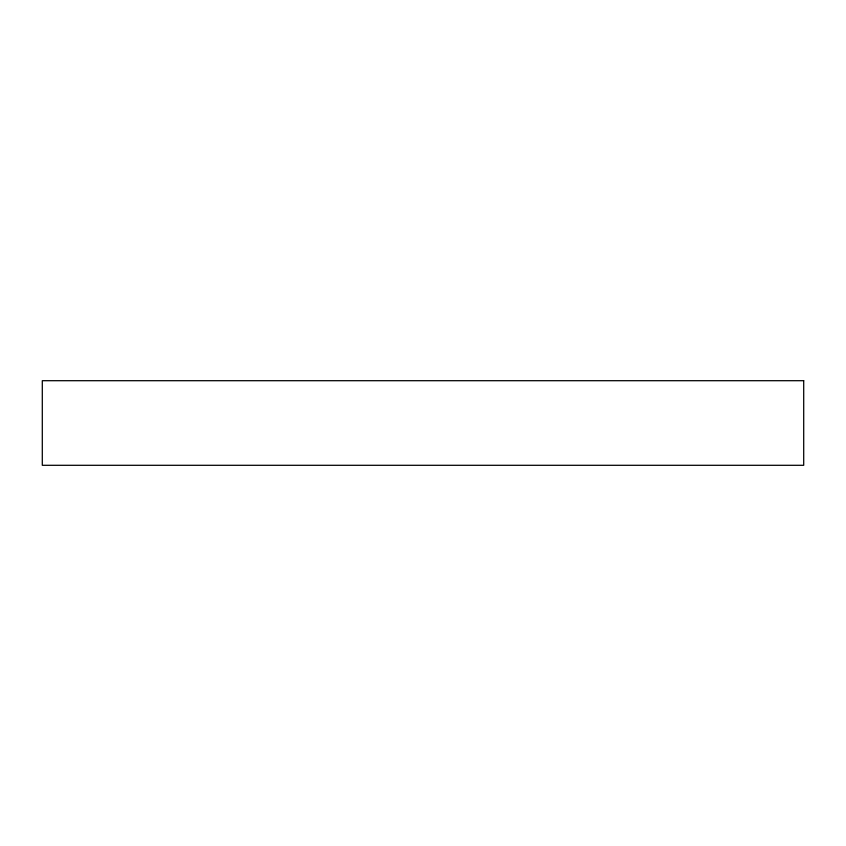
<?xml version="1.0" encoding="UTF-8"?>
<svg xmlns="http://www.w3.org/2000/svg" width="846" height="846" viewBox="0 0 846 846"><rect width="100%" height="100%" fill="white"/><g stroke="black" fill="none" stroke-linecap="round" stroke-linejoin="round"><path stroke-width="1.27" d="M803.7 380.7L42.3 380.7L42.3 465.3L803.7 465.3L803.7 380.7"/></g></svg>
